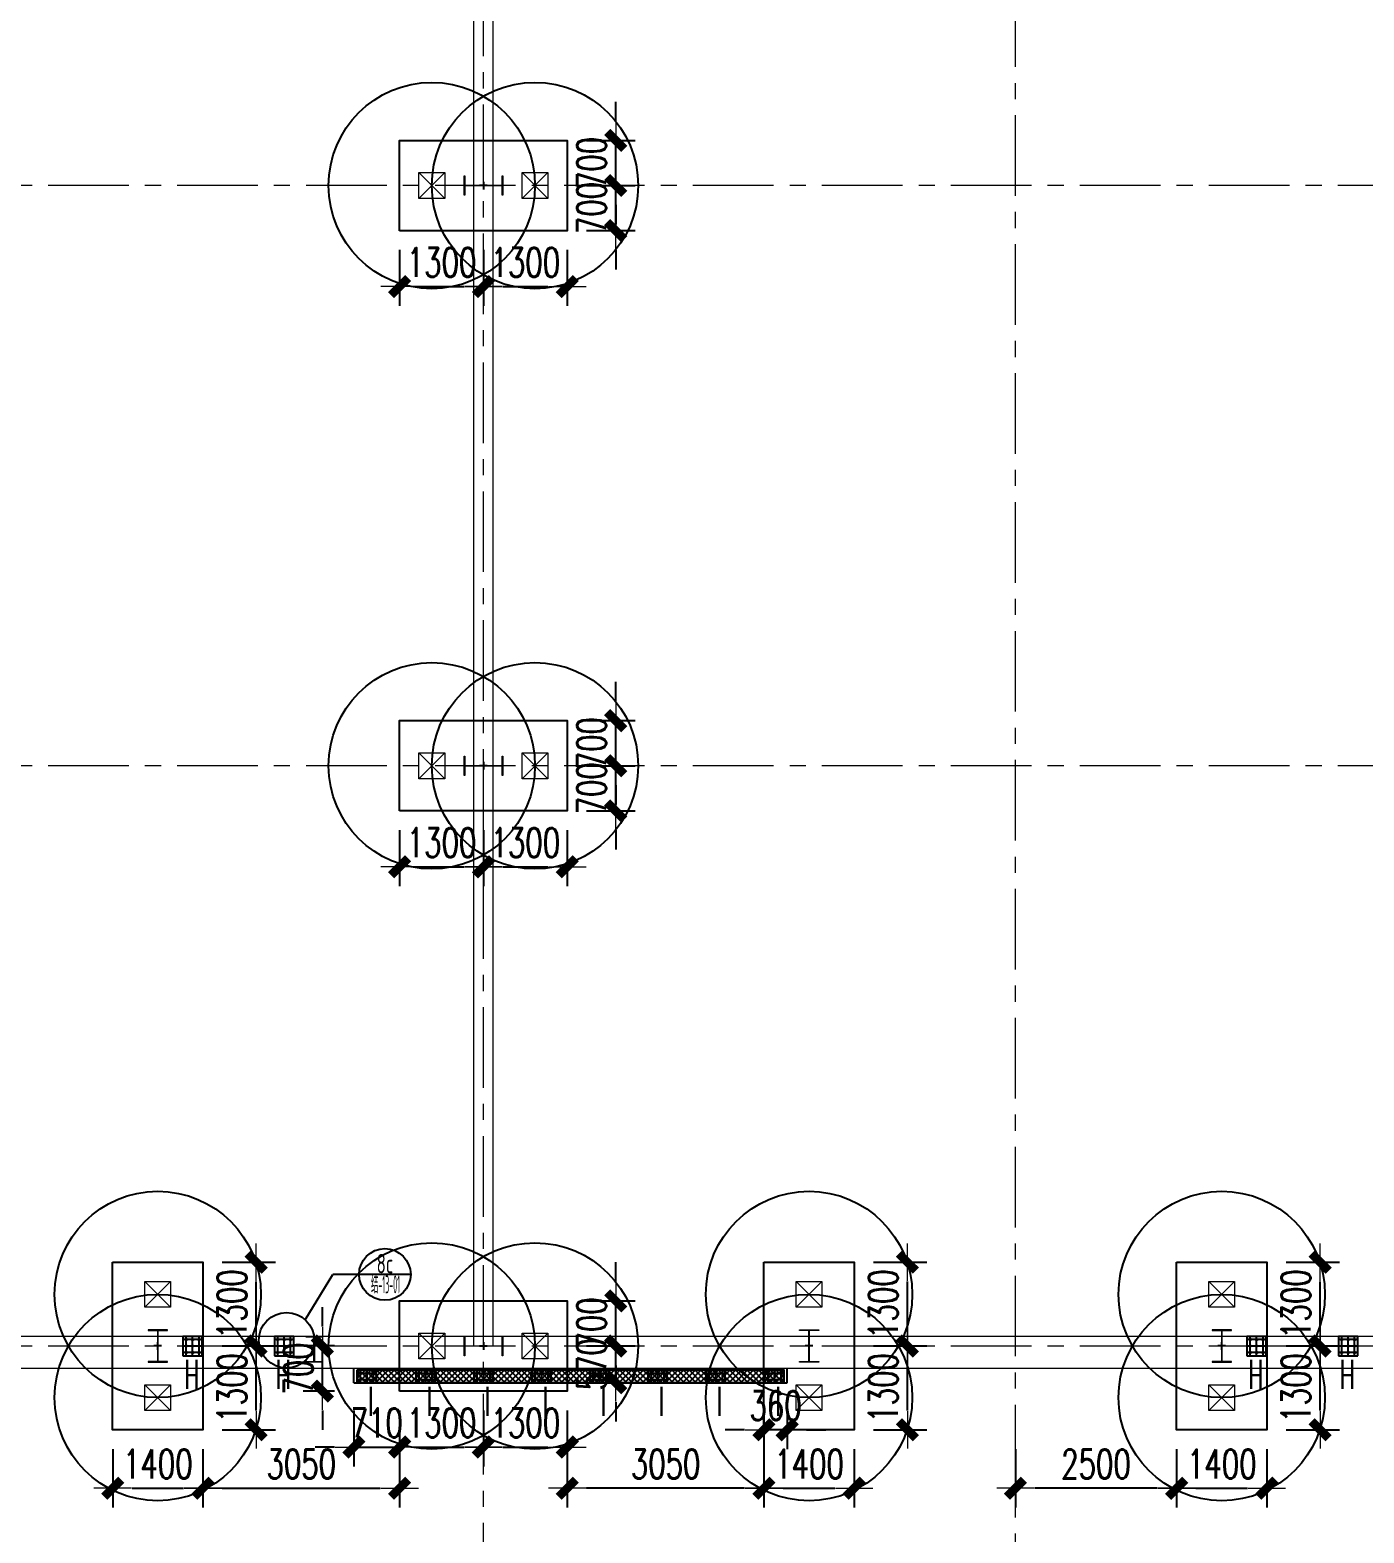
# Model space of a CAD drawing. Extents: x -1201378 to 2367219, y -619313 to 244905.
# Drawn here: x -122889 to -102203, y 134752 to 158063 of the extents above; entities that cross this region are included whole.
import ezdxf
from ezdxf.enums import TextEntityAlignment as Align

# ---------------------------------------------------------------- set-up
doc = ezdxf.new("R2010")
doc.units = 0
doc.header["$LTSCALE"] = 1000
doc.linetypes.add('CENTER', pattern=[2, 1.25, -0.25, 0.25, -0.25])
doc.layers.get('0').update_dxf_attribs({"linetype": 'CONTINUOUS'})
doc.layers.get('Defpoints').update_dxf_attribs({"linetype": 'CONTINUOUS'})
for name, color, linetype in [('2钢材断面', 2, 'CONTINUOUS'), ('30预埋件', 30, 'CONTINUOUS'), ('40钢材投影', 40, 'CONTINUOUS'), ('ALT_CEN-0-30', 1, 'CENTER'), ('S-DOTE1', 140, 'CENTER'), ('S-HATCH1-W', 252, 'CONTINUOUS'), ('S-SS', 111, 'CONTINUOUS'), ('S-XXX', 241, 'CONTINUOUS'), ('结构轮廓线', 1, 'CONTINUOUS')]:
    doc.layers.add(name, color=color, linetype=linetype)
for name, color, linetype, lineweight in [('S-axis', 111, 'CONTINUOUS', 0), ('S-bkl', 4, 'CONTINUOUS', 0), ('S-col', 2, 'CONTINUOUS', 0), ('S-dim', 81, 'CONTINUOUS', 0), ('S-dote', 5, 'CENTER', 0), ('S-zhuang', 1, 'CONTINUOUS', 0)]:
    doc.layers.add(name, color=color, linetype=linetype, lineweight=lineweight)
doc.styles.add('DHTEXT-1', font='romans.shx', dxfattribs={"width": 0.7, "bigfont": 'chinese.shx'})
doc.styles.add('HZS', font='hzs.shx', dxfattribs={"width": 0.7, "bigfont": 'hztxt.shx'})
doc.styles.add('SS1', font='tj-romans1.shx', dxfattribs={"width": 0.7, "bigfont": 'tj-hztxt1.shx'})
doc.dimstyles.new('S-150-ARCHI', dxfattribs={"dimscale": 150, "dimtxt": 3, "dimasz": 2, "dimexe": 2, "dimexo": 2, "dimgap": 1, "dimtad": 1, "dimdec": 0, "dimzin": 0, "dimdsep": 46, "dimtxsty": 'SS1', "dimblk1": 'TT', "dimblk2": 'TT', "dimsah": 1, "dimcen": 1, "dimclrd": 256, "dimclre": 256, "dimclrt": 256, "dimadec": 0, "dimazin": 0, "dimtfac": 1, "dimtdec": 0, "dimtix": 1, "dimtmove": 2, "dimatfit": 0, "dimldrblk": 'TT', "dimfxl": 2, "dimtolj": 1, "dimtzin": 0, "dimarcsym": 0})

# ---------------------------------------------------------------- blocks, each defined once
blk = doc.blocks.new('_FZH')
at = {"layer": 'S-col'}
blk.add_lwpolyline([(-0.375, -0.188), (-0.375, 0.187), (-0.36, 0.187), (-0.36, 0.005), (0.36, 0.005), (0.36, 0.187), (0.375, 0.187), (0.375, -0.188), (0.36, -0.188), (0.36, -0.005), (-0.36, -0.005), (-0.36, -0.188)], close=True, dxfattribs=at)
blk = doc.blocks.new('w4234324')
at = {"layer": 'S-col', "xscale": 800.0000000000005, "yscale": 800.0000000000005, "zscale": 800.0000000000005}
for p in [(-160954, 759820), (-160954, 750820), (-160954, 741820)]:
    blk.add_blockref('_FZH', p, dxfattribs=at)
blk = doc.blocks.new('S-ZHUANG-400')
at = {"layer": 'S-zhuang'}
for p, q in [((200, -200), (-200, 200)), ((-200, -200), (200, 200))]:
    blk.add_line(p, q, dxfattribs=at)
blk.add_lwpolyline([(-200, 200), (200, 200), (200, -200), (-200, -200)], close=True, dxfattribs=at)
blk = doc.blocks.new('CT2')
at = {"layer": 'Defpoints'}
for centre in [(-193625, -186366), (-193625, -187966)]:
    blk.add_circle(centre, 1600, dxfattribs=at)
at = {"layer": 'S-DOTE1', "ltscale": 0.25}
for p, q in [((-193565, -187166), (-193685, -187166)), ((-193625, -187226), (-193625, -187106))]:
    blk.add_line(p, q, dxfattribs=at)
at = {"layer": 'S-HATCH1-W'}
blk.add_lwpolyline([(-194325, -185866), (-192925, -185866), (-192925, -188466), (-194325, -188466)], close=True, dxfattribs=at)
at = {"layer": 'S-zhuang'}
for p in [(-193625, -186366), (-193625, -187966)]:
    blk.add_blockref('S-ZHUANG-400', p, dxfattribs=at)
blk = doc.blocks.new('1#轴网')
at = {"layer": 'S-dote'}
for p, q in [((-115858.5, 19033.1), (-115858.5, 124689.3)), ((-107608.5, 18867), (-107608.5, 124689.3)), ((-99358.5, 43027), (-216950.7, 43027)), ((-99358.5, 34027), (-216950.7, 34027)), ((-99358.5, 25027), (-216950.7, 25027))]:
    blk.add_line(p, q, dxfattribs=at)
blk = doc.blocks.new('TT')
blk.add_line((-0.969, 0), (0.969, 0))
at = {"const_width": 0.45}
blk.add_lwpolyline([(-0.442, -0.442), (0.442, 0.442)], dxfattribs=at)
blk = doc.blocks.new('*D2558')
at = {"layer": 'Defpoints', "color": 0, "transparency": 16777216}
for p in [(-117158, 136952), (-115858, 136952), (-115858, 136085)]:
    blk.add_point(p, dxfattribs=at)
at = {"layer": 'S-dim', "lineweight": -2, "transparency": 16777216}
for p, q in [((-117158, 136652), (-117158, 135785)), ((-115858, 136652), (-115858, 135785)), ((-116858, 136085), (-116158, 136085))]:
    blk.add_line(p, q, dxfattribs=at)
at = {"layer": 'S-dim', "lineweight": -2, "transparency": 16777216, "xscale": 300, "yscale": 300, "zscale": 300, "rotation": 180}
blk.add_blockref('TT', (-117158, 136085), dxfattribs=at)
at = {"layer": 'S-dim', "lineweight": -2, "transparency": 16777216, "xscale": 300, "yscale": 300, "zscale": 300}
blk.add_blockref('TT', (-115858, 136085), dxfattribs=at)
at = {"layer": 'S-dim', "transparency": 16777216, "insert": (-116508, 136460), "char_height": 450, "attachment_point": 5, "style": 'SS1'}
blk.add_mtext('\\A1;1300', dxfattribs=at)
blk = doc.blocks.new('*D2559')
at = {"layer": 'Defpoints', "color": 0, "transparency": 16777216}
for p in [(-115858, 136952), (-114558, 136952), (-114558, 136085)]:
    blk.add_point(p, dxfattribs=at)
at = {"layer": 'S-dim', "lineweight": -2, "transparency": 16777216}
for p, q in [((-115858, 136652), (-115858, 135785)), ((-114558, 136652), (-114558, 135785)), ((-115558, 136085), (-114858, 136085))]:
    blk.add_line(p, q, dxfattribs=at)
at = {"layer": 'S-dim', "lineweight": -2, "transparency": 16777216, "xscale": 300, "yscale": 300, "zscale": 300, "rotation": 180}
blk.add_blockref('TT', (-115858, 136085), dxfattribs=at)
at = {"layer": 'S-dim', "lineweight": -2, "transparency": 16777216, "xscale": 300, "yscale": 300, "zscale": 300}
blk.add_blockref('TT', (-114558, 136085), dxfattribs=at)
at = {"layer": 'S-dim', "transparency": 16777216, "insert": (-115208, 136460), "char_height": 450, "attachment_point": 5, "style": 'SS1'}
blk.add_mtext('\\A1;1300', dxfattribs=at)
blk = doc.blocks.new('*D2560')
at = {"layer": 'Defpoints', "color": 0, "transparency": 16777216}
for p in [(-114558, 137652), (-113807, 137652), (-114558, 137082)]:
    blk.add_point(p, dxfattribs=at)
at = {"layer": 'S-dim', "lineweight": -2, "transparency": 16777216}
for p, q in [((-113807, 137952), (-113807, 138252)), ((-114258, 137652), (-113507, 137652)), ((-113807, 137082), (-113807, 137652)), ((-114258, 137082), (-113507, 137082)), ((-113807, 136782), (-113807, 136482))]:
    blk.add_line(p, q, dxfattribs=at)
at = {"layer": 'S-dim', "lineweight": -2, "transparency": 16777216, "xscale": 300, "yscale": 300, "zscale": 300}
for p, rotation in [((-113807, 137652), 270), ((-113807, 137082), 90)]:
    blk.add_blockref('TT', p, dxfattribs=dict(at, rotation=rotation))
at = {"layer": 'S-dim', "transparency": 16777216, "insert": (-114182, 137367), "char_height": 450, "attachment_point": 5, "rotation": 90, "style": 'SS1'}
blk.add_mtext('\\A1;570', dxfattribs=at)
blk = doc.blocks.new('*D2561')
at = {"layer": 'Defpoints', "color": 0, "transparency": 16777216}
for p in [(-114558, 138352), (-113807, 138352), (-114558, 137652)]:
    blk.add_point(p, dxfattribs=at)
at = {"layer": 'S-dim', "lineweight": -2, "transparency": 16777216}
for p, q in [((-113807, 138652), (-113807, 138952)), ((-114258, 138352), (-113507, 138352)), ((-113807, 137652), (-113807, 138352)), ((-114258, 137652), (-113507, 137652)), ((-113807, 137352), (-113807, 137052))]:
    blk.add_line(p, q, dxfattribs=at)
at = {"layer": 'S-dim', "lineweight": -2, "transparency": 16777216, "xscale": 300, "yscale": 300, "zscale": 300}
for p, rotation in [((-113807, 138352), 270), ((-113807, 137652), 90)]:
    blk.add_blockref('TT', p, dxfattribs=dict(at, rotation=rotation))
at = {"layer": 'S-dim', "transparency": 16777216, "insert": (-114182, 138002), "char_height": 450, "attachment_point": 5, "rotation": 90, "style": 'SS1'}
blk.add_mtext('\\A1;700', dxfattribs=at)
blk = doc.blocks.new('*D2586')
at = {"layer": 'Defpoints', "color": 0, "transparency": 16777216}
for p in [(-117158, 145952), (-115858, 145952), (-115858, 145085)]:
    blk.add_point(p, dxfattribs=at)
at = {"layer": 'S-dim', "lineweight": -2, "transparency": 16777216}
for p, q in [((-117158, 145652), (-117158, 144785)), ((-115858, 145652), (-115858, 144785)), ((-116858, 145085), (-116158, 145085))]:
    blk.add_line(p, q, dxfattribs=at)
at = {"layer": 'S-dim', "lineweight": -2, "transparency": 16777216, "xscale": 300, "yscale": 300, "zscale": 300, "rotation": 180}
blk.add_blockref('TT', (-117158, 145085), dxfattribs=at)
at = {"layer": 'S-dim', "lineweight": -2, "transparency": 16777216, "xscale": 300, "yscale": 300, "zscale": 300}
blk.add_blockref('TT', (-115858, 145085), dxfattribs=at)
at = {"layer": 'S-dim', "transparency": 16777216, "insert": (-116508, 145460), "char_height": 450, "attachment_point": 5, "style": 'SS1'}
blk.add_mtext('\\A1;1300', dxfattribs=at)
blk = doc.blocks.new('*D2587')
at = {"layer": 'Defpoints', "color": 0, "transparency": 16777216}
for p in [(-115858, 145952), (-114558, 145952), (-114558, 145085)]:
    blk.add_point(p, dxfattribs=at)
at = {"layer": 'S-dim', "lineweight": -2, "transparency": 16777216}
for p, q in [((-115858, 145652), (-115858, 144785)), ((-114558, 145652), (-114558, 144785)), ((-115558, 145085), (-114858, 145085))]:
    blk.add_line(p, q, dxfattribs=at)
at = {"layer": 'S-dim', "lineweight": -2, "transparency": 16777216, "xscale": 300, "yscale": 300, "zscale": 300, "rotation": 180}
blk.add_blockref('TT', (-115858, 145085), dxfattribs=at)
at = {"layer": 'S-dim', "lineweight": -2, "transparency": 16777216, "xscale": 300, "yscale": 300, "zscale": 300}
blk.add_blockref('TT', (-114558, 145085), dxfattribs=at)
at = {"layer": 'S-dim', "transparency": 16777216, "insert": (-115208, 145460), "char_height": 450, "attachment_point": 5, "style": 'SS1'}
blk.add_mtext('\\A1;1300', dxfattribs=at)
blk = doc.blocks.new('*D2588')
at = {"layer": 'Defpoints', "color": 0, "transparency": 16777216}
for p in [(-114558, 146652), (-113807, 146652), (-114558, 145952)]:
    blk.add_point(p, dxfattribs=at)
at = {"layer": 'S-dim', "lineweight": -2, "transparency": 16777216}
for p, q in [((-113807, 146952), (-113807, 147252)), ((-114258, 146652), (-113507, 146652)), ((-113807, 145952), (-113807, 146652)), ((-114258, 145952), (-113507, 145952)), ((-113807, 145652), (-113807, 145352))]:
    blk.add_line(p, q, dxfattribs=at)
at = {"layer": 'S-dim', "lineweight": -2, "transparency": 16777216, "xscale": 300, "yscale": 300, "zscale": 300}
for p, rotation in [((-113807, 146652), 270), ((-113807, 145952), 90)]:
    blk.add_blockref('TT', p, dxfattribs=dict(at, rotation=rotation))
at = {"layer": 'S-dim', "transparency": 16777216, "insert": (-114182, 146302), "char_height": 450, "attachment_point": 5, "rotation": 90, "style": 'SS1'}
blk.add_mtext('\\A1;700', dxfattribs=at)
blk = doc.blocks.new('*D2589')
at = {"layer": 'Defpoints', "color": 0, "transparency": 16777216}
for p in [(-114558, 147352), (-113807, 147352), (-114558, 146652)]:
    blk.add_point(p, dxfattribs=at)
at = {"layer": 'S-dim', "lineweight": -2, "transparency": 16777216}
for p, q in [((-113807, 147652), (-113807, 147952)), ((-114258, 147352), (-113507, 147352)), ((-113807, 146652), (-113807, 147352)), ((-114258, 146652), (-113507, 146652)), ((-113807, 146352), (-113807, 146052))]:
    blk.add_line(p, q, dxfattribs=at)
at = {"layer": 'S-dim', "lineweight": -2, "transparency": 16777216, "xscale": 300, "yscale": 300, "zscale": 300}
for p, rotation in [((-113807, 147352), 270), ((-113807, 146652), 90)]:
    blk.add_blockref('TT', p, dxfattribs=dict(at, rotation=rotation))
at = {"layer": 'S-dim', "transparency": 16777216, "insert": (-114182, 147002), "char_height": 450, "attachment_point": 5, "rotation": 90, "style": 'SS1'}
blk.add_mtext('\\A1;700', dxfattribs=at)
blk = doc.blocks.new('*D2590')
at = {"layer": 'Defpoints', "color": 0, "transparency": 16777216}
for p in [(-117158, 154952), (-115858, 154952), (-115858, 154085)]:
    blk.add_point(p, dxfattribs=at)
at = {"layer": 'S-dim', "lineweight": -2, "transparency": 16777216}
for p, q in [((-117158, 154652), (-117158, 153785)), ((-115858, 154652), (-115858, 153785)), ((-116858, 154085), (-116158, 154085))]:
    blk.add_line(p, q, dxfattribs=at)
at = {"layer": 'S-dim', "lineweight": -2, "transparency": 16777216, "xscale": 300, "yscale": 300, "zscale": 300, "rotation": 180}
blk.add_blockref('TT', (-117158, 154085), dxfattribs=at)
at = {"layer": 'S-dim', "lineweight": -2, "transparency": 16777216, "xscale": 300, "yscale": 300, "zscale": 300}
blk.add_blockref('TT', (-115858, 154085), dxfattribs=at)
at = {"layer": 'S-dim', "transparency": 16777216, "insert": (-116508, 154460), "char_height": 450, "attachment_point": 5, "style": 'SS1'}
blk.add_mtext('\\A1;1300', dxfattribs=at)
blk = doc.blocks.new('*D2591')
at = {"layer": 'Defpoints', "color": 0, "transparency": 16777216}
for p in [(-115858, 154952), (-114558, 154952), (-114558, 154085)]:
    blk.add_point(p, dxfattribs=at)
at = {"layer": 'S-dim', "lineweight": -2, "transparency": 16777216}
for p, q in [((-115858, 154652), (-115858, 153785)), ((-114558, 154652), (-114558, 153785)), ((-115558, 154085), (-114858, 154085))]:
    blk.add_line(p, q, dxfattribs=at)
at = {"layer": 'S-dim', "lineweight": -2, "transparency": 16777216, "xscale": 300, "yscale": 300, "zscale": 300, "rotation": 180}
blk.add_blockref('TT', (-115858, 154085), dxfattribs=at)
at = {"layer": 'S-dim', "lineweight": -2, "transparency": 16777216, "xscale": 300, "yscale": 300, "zscale": 300}
blk.add_blockref('TT', (-114558, 154085), dxfattribs=at)
at = {"layer": 'S-dim', "transparency": 16777216, "insert": (-115208, 154460), "char_height": 450, "attachment_point": 5, "style": 'SS1'}
blk.add_mtext('\\A1;1300', dxfattribs=at)
blk = doc.blocks.new('*D2592')
at = {"layer": 'Defpoints', "color": 0, "transparency": 16777216}
for p in [(-114558, 155652), (-113807, 155652), (-114558, 154952)]:
    blk.add_point(p, dxfattribs=at)
at = {"layer": 'S-dim', "lineweight": -2, "transparency": 16777216}
for p, q in [((-113807, 155952), (-113807, 156252)), ((-114258, 155652), (-113507, 155652)), ((-113807, 154952), (-113807, 155652)), ((-114258, 154952), (-113507, 154952)), ((-113807, 154652), (-113807, 154352))]:
    blk.add_line(p, q, dxfattribs=at)
at = {"layer": 'S-dim', "lineweight": -2, "transparency": 16777216, "xscale": 300, "yscale": 300, "zscale": 300}
for p, rotation in [((-113807, 155652), 270), ((-113807, 154952), 90)]:
    blk.add_blockref('TT', p, dxfattribs=dict(at, rotation=rotation))
at = {"layer": 'S-dim', "transparency": 16777216, "insert": (-114182, 155302), "char_height": 450, "attachment_point": 5, "rotation": 90, "style": 'SS1'}
blk.add_mtext('\\A1;700', dxfattribs=at)
blk = doc.blocks.new('*D2593')
at = {"layer": 'Defpoints', "color": 0, "transparency": 16777216}
for p in [(-114558, 156352), (-113807, 156352), (-114558, 155652)]:
    blk.add_point(p, dxfattribs=at)
at = {"layer": 'S-dim', "lineweight": -2, "transparency": 16777216}
for p, q in [((-113807, 156652), (-113807, 156952)), ((-114258, 156352), (-113507, 156352)), ((-113807, 155652), (-113807, 156352)), ((-114258, 155652), (-113507, 155652)), ((-113807, 155352), (-113807, 155052))]:
    blk.add_line(p, q, dxfattribs=at)
at = {"layer": 'S-dim', "lineweight": -2, "transparency": 16777216, "xscale": 300, "yscale": 300, "zscale": 300}
for p, rotation in [((-113807, 156352), 270), ((-113807, 155652), 90)]:
    blk.add_blockref('TT', p, dxfattribs=dict(at, rotation=rotation))
at = {"layer": 'S-dim', "transparency": 16777216, "insert": (-114182, 156002), "char_height": 450, "attachment_point": 5, "rotation": 90, "style": 'SS1'}
blk.add_mtext('\\A1;700', dxfattribs=at)
blk = doc.blocks.new('*D2854')
at = {"layer": 'Defpoints', "color": 0, "transparency": 16777216}
for p in [(-121608, 136352), (-120208, 136352), (-120208, 135446)]:
    blk.add_point(p, dxfattribs=at)
at = {"layer": 'S-dim', "lineweight": -2, "transparency": 16777216}
for p, q in [((-121608, 136052), (-121608, 135146)), ((-120208, 136052), (-120208, 135146)), ((-121308, 135446), (-120508, 135446))]:
    blk.add_line(p, q, dxfattribs=at)
at = {"layer": 'S-dim', "lineweight": -2, "transparency": 16777216, "xscale": 300, "yscale": 300, "zscale": 300, "rotation": 180}
blk.add_blockref('TT', (-121608, 135446), dxfattribs=at)
at = {"layer": 'S-dim', "lineweight": -2, "transparency": 16777216, "xscale": 300, "yscale": 300, "zscale": 300}
blk.add_blockref('TT', (-120208, 135446), dxfattribs=at)
at = {"layer": 'S-dim', "transparency": 16777216, "insert": (-120908, 135821), "char_height": 450, "attachment_point": 5, "style": 'SS1'}
blk.add_mtext('\\A1;1400', dxfattribs=at)
blk = doc.blocks.new('*D2855')
at = {"layer": 'Defpoints', "color": 0, "transparency": 16777216}
for p in [(-117158, 136371), (-120208, 136352), (-117158, 135446)]:
    blk.add_point(p, dxfattribs=at)
at = {"layer": 'S-dim', "lineweight": -2, "transparency": 16777216}
for p, q in [((-120208, 136052), (-120208, 135146)), ((-117158, 136071), (-117158, 135146)), ((-119908, 135446), (-117458, 135446))]:
    blk.add_line(p, q, dxfattribs=at)
at = {"layer": 'S-dim', "lineweight": -2, "transparency": 16777216, "xscale": 300, "yscale": 300, "zscale": 300, "rotation": 180}
blk.add_blockref('TT', (-120208, 135446), dxfattribs=at)
at = {"layer": 'S-dim', "lineweight": -2, "transparency": 16777216, "xscale": 300, "yscale": 300, "zscale": 300}
blk.add_blockref('TT', (-117158, 135446), dxfattribs=at)
at = {"layer": 'S-dim', "transparency": 16777216, "insert": (-118683, 135821), "char_height": 450, "attachment_point": 5, "style": 'SS1'}
blk.add_mtext('\\A1;3050', dxfattribs=at)
blk = doc.blocks.new('*D2856')
at = {"layer": 'Defpoints', "color": 0, "transparency": 16777216}
for p in [(-120208, 137652), (-119384, 137652), (-120208, 136352)]:
    blk.add_point(p, dxfattribs=at)
at = {"layer": 'S-dim', "lineweight": -2, "transparency": 16777216}
for p, q in [((-119908, 137652), (-119084, 137652)), ((-119384, 136652), (-119384, 137352)), ((-119908, 136352), (-119084, 136352))]:
    blk.add_line(p, q, dxfattribs=at)
at = {"layer": 'S-dim', "lineweight": -2, "transparency": 16777216, "xscale": 300, "yscale": 300, "zscale": 300}
for p, rotation in [((-119384, 137652), 90), ((-119384, 136352), 270)]:
    blk.add_blockref('TT', p, dxfattribs=dict(at, rotation=rotation))
at = {"layer": 'S-dim', "transparency": 16777216, "insert": (-119759, 137002), "char_height": 450, "attachment_point": 5, "rotation": 90, "style": 'SS1'}
blk.add_mtext('\\A1;1300', dxfattribs=at)
blk = doc.blocks.new('*D2857')
at = {"layer": 'Defpoints', "color": 0, "transparency": 16777216}
for p in [(-120208, 138952), (-119384, 138952), (-120208, 137652)]:
    blk.add_point(p, dxfattribs=at)
at = {"layer": 'S-dim', "lineweight": -2, "transparency": 16777216}
for p, q in [((-119908, 138952), (-119084, 138952)), ((-119384, 137952), (-119384, 138652)), ((-119908, 137652), (-119084, 137652))]:
    blk.add_line(p, q, dxfattribs=at)
at = {"layer": 'S-dim', "lineweight": -2, "transparency": 16777216, "xscale": 300, "yscale": 300, "zscale": 300}
for p, rotation in [((-119384, 138952), 90), ((-119384, 137652), 270)]:
    blk.add_blockref('TT', p, dxfattribs=dict(at, rotation=rotation))
at = {"layer": 'S-dim', "transparency": 16777216, "insert": (-119759, 138302), "char_height": 450, "attachment_point": 5, "rotation": 90, "style": 'SS1'}
blk.add_mtext('\\A1;1300', dxfattribs=at)
blk = doc.blocks.new('*D2862')
at = {"layer": 'Defpoints', "color": 0, "transparency": 16777216}
for p in [(-105108, 136352), (-103708, 136352), (-103708, 135446)]:
    blk.add_point(p, dxfattribs=at)
at = {"layer": 'S-dim', "lineweight": -2, "transparency": 16777216}
for p, q in [((-105108, 136052), (-105108, 135146)), ((-103708, 136052), (-103708, 135146)), ((-104808, 135446), (-104008, 135446))]:
    blk.add_line(p, q, dxfattribs=at)
at = {"layer": 'S-dim', "lineweight": -2, "transparency": 16777216, "xscale": 300, "yscale": 300, "zscale": 300, "rotation": 180}
blk.add_blockref('TT', (-105108, 135446), dxfattribs=at)
at = {"layer": 'S-dim', "lineweight": -2, "transparency": 16777216, "xscale": 300, "yscale": 300, "zscale": 300}
blk.add_blockref('TT', (-103708, 135446), dxfattribs=at)
at = {"layer": 'S-dim', "transparency": 16777216, "insert": (-104408, 135821), "char_height": 450, "attachment_point": 5, "style": 'SS1'}
blk.add_mtext('\\A1;1400', dxfattribs=at)
blk = doc.blocks.new('*D2863')
at = {"layer": 'Defpoints', "color": 0, "transparency": 16777216}
for p in [(-103708, 137652), (-102884, 137652), (-103708, 136352)]:
    blk.add_point(p, dxfattribs=at)
at = {"layer": 'S-dim', "lineweight": -2, "transparency": 16777216}
for p, q in [((-103408, 137652), (-102584, 137652)), ((-102884, 136652), (-102884, 137352)), ((-103408, 136352), (-102584, 136352))]:
    blk.add_line(p, q, dxfattribs=at)
at = {"layer": 'S-dim', "lineweight": -2, "transparency": 16777216, "xscale": 300, "yscale": 300, "zscale": 300}
for p, rotation in [((-102884, 137652), 90), ((-102884, 136352), 270)]:
    blk.add_blockref('TT', p, dxfattribs=dict(at, rotation=rotation))
at = {"layer": 'S-dim', "transparency": 16777216, "insert": (-103259, 137002), "char_height": 450, "attachment_point": 5, "rotation": 90, "style": 'SS1'}
blk.add_mtext('\\A1;1300', dxfattribs=at)
blk = doc.blocks.new('*D2864')
at = {"layer": 'Defpoints', "color": 0, "transparency": 16777216}
for p in [(-103708, 138952), (-102884, 138952), (-103708, 137652)]:
    blk.add_point(p, dxfattribs=at)
at = {"layer": 'S-dim', "lineweight": -2, "transparency": 16777216}
for p, q in [((-103408, 138952), (-102584, 138952)), ((-102884, 137952), (-102884, 138652)), ((-103408, 137652), (-102584, 137652))]:
    blk.add_line(p, q, dxfattribs=at)
at = {"layer": 'S-dim', "lineweight": -2, "transparency": 16777216, "xscale": 300, "yscale": 300, "zscale": 300}
for p, rotation in [((-102884, 138952), 90), ((-102884, 137652), 270)]:
    blk.add_blockref('TT', p, dxfattribs=dict(at, rotation=rotation))
at = {"layer": 'S-dim', "transparency": 16777216, "insert": (-103259, 138302), "char_height": 450, "attachment_point": 5, "rotation": 90, "style": 'SS1'}
blk.add_mtext('\\A1;1300', dxfattribs=at)
blk = doc.blocks.new('*D2865')
at = {"layer": 'Defpoints', "color": 0, "transparency": 16777216}
for p in [(-111508, 136352), (-110108, 136352), (-110108, 135446)]:
    blk.add_point(p, dxfattribs=at)
at = {"layer": 'S-dim', "lineweight": -2, "transparency": 16777216}
for p, q in [((-111508, 136052), (-111508, 135146)), ((-110108, 136052), (-110108, 135146)), ((-111208, 135446), (-110408, 135446))]:
    blk.add_line(p, q, dxfattribs=at)
at = {"layer": 'S-dim', "lineweight": -2, "transparency": 16777216, "xscale": 300, "yscale": 300, "zscale": 300, "rotation": 180}
blk.add_blockref('TT', (-111508, 135446), dxfattribs=at)
at = {"layer": 'S-dim', "lineweight": -2, "transparency": 16777216, "xscale": 300, "yscale": 300, "zscale": 300}
blk.add_blockref('TT', (-110108, 135446), dxfattribs=at)
at = {"layer": 'S-dim', "transparency": 16777216, "insert": (-110808, 135821), "char_height": 450, "attachment_point": 5, "style": 'SS1'}
blk.add_mtext('\\A1;1400', dxfattribs=at)
blk = doc.blocks.new('*D2866')
at = {"layer": 'Defpoints', "color": 0, "transparency": 16777216}
for p in [(-110108, 137652), (-109284, 137652), (-110108, 136352)]:
    blk.add_point(p, dxfattribs=at)
at = {"layer": 'S-dim', "lineweight": -2, "transparency": 16777216}
for p, q in [((-109808, 137652), (-108984, 137652)), ((-109284, 136652), (-109284, 137352)), ((-109808, 136352), (-108984, 136352))]:
    blk.add_line(p, q, dxfattribs=at)
at = {"layer": 'S-dim', "lineweight": -2, "transparency": 16777216, "xscale": 300, "yscale": 300, "zscale": 300}
for p, rotation in [((-109284, 137652), 90), ((-109284, 136352), 270)]:
    blk.add_blockref('TT', p, dxfattribs=dict(at, rotation=rotation))
at = {"layer": 'S-dim', "transparency": 16777216, "insert": (-109659, 137002), "char_height": 450, "attachment_point": 5, "rotation": 90, "style": 'SS1'}
blk.add_mtext('\\A1;1300', dxfattribs=at)
blk = doc.blocks.new('*D2867')
at = {"layer": 'Defpoints', "color": 0, "transparency": 16777216}
for p in [(-110108, 138952), (-109284, 138952), (-110108, 137652)]:
    blk.add_point(p, dxfattribs=at)
at = {"layer": 'S-dim', "lineweight": -2, "transparency": 16777216}
for p, q in [((-109808, 138952), (-108984, 138952)), ((-109284, 137952), (-109284, 138652)), ((-109808, 137652), (-108984, 137652))]:
    blk.add_line(p, q, dxfattribs=at)
at = {"layer": 'S-dim', "lineweight": -2, "transparency": 16777216, "xscale": 300, "yscale": 300, "zscale": 300}
for p, rotation in [((-109284, 138952), 90), ((-109284, 137652), 270)]:
    blk.add_blockref('TT', p, dxfattribs=dict(at, rotation=rotation))
at = {"layer": 'S-dim', "transparency": 16777216, "insert": (-109659, 138302), "char_height": 450, "attachment_point": 5, "rotation": 90, "style": 'SS1'}
blk.add_mtext('\\A1;1300', dxfattribs=at)
blk = doc.blocks.new('*D2868')
at = {"layer": 'Defpoints', "color": 0, "transparency": 16777216}
for p in [(-114558, 136352), (-111508, 136352), (-114558, 135446)]:
    blk.add_point(p, dxfattribs=at)
at = {"layer": 'S-dim', "lineweight": -2, "transparency": 16777216}
for p, q in [((-114558, 136052), (-114558, 135146)), ((-111508, 136052), (-111508, 135146)), ((-111808, 135446), (-114258, 135446))]:
    blk.add_line(p, q, dxfattribs=at)
at = {"layer": 'S-dim', "lineweight": -2, "transparency": 16777216, "xscale": 300, "yscale": 300, "zscale": 300, "rotation": 180}
blk.add_blockref('TT', (-114558, 135446), dxfattribs=at)
at = {"layer": 'S-dim', "lineweight": -2, "transparency": 16777216, "xscale": 300, "yscale": 300, "zscale": 300}
blk.add_blockref('TT', (-111508, 135446), dxfattribs=at)
at = {"layer": 'S-dim', "transparency": 16777216, "insert": (-113033, 135821), "char_height": 450, "attachment_point": 5, "style": 'SS1'}
blk.add_mtext('\\A1;3050', dxfattribs=at)
blk = doc.blocks.new('*D2869')
at = {"layer": 'Defpoints', "color": 0, "transparency": 16777216}
for p in [(-107608, 136352), (-105108, 136352), (-107608, 135446)]:
    blk.add_point(p, dxfattribs=at)
at = {"layer": 'S-dim', "lineweight": -2, "transparency": 16777216}
for p, q in [((-107608, 136052), (-107608, 135146)), ((-105108, 136052), (-105108, 135146)), ((-105408, 135446), (-107308, 135446))]:
    blk.add_line(p, q, dxfattribs=at)
at = {"layer": 'S-dim', "lineweight": -2, "transparency": 16777216, "xscale": 300, "yscale": 300, "zscale": 300, "rotation": 180}
blk.add_blockref('TT', (-107608, 135446), dxfattribs=at)
at = {"layer": 'S-dim', "lineweight": -2, "transparency": 16777216, "xscale": 300, "yscale": 300, "zscale": 300}
blk.add_blockref('TT', (-105108, 135446), dxfattribs=at)
at = {"layer": 'S-dim', "transparency": 16777216, "insert": (-106358, 135821), "char_height": 450, "attachment_point": 5, "style": 'SS1'}
blk.add_mtext('\\A1;2500', dxfattribs=at)
blk = doc.blocks.new('*D6509')
at = {"layer": 'Defpoints', "color": 0, "transparency": 16777216}
for p in [(-117868, 136952), (-117158, 136952), (-117158, 136085)]:
    blk.add_point(p, dxfattribs=at)
at = {"layer": 'S-dim', "lineweight": -2, "transparency": 16777216}
for p, q in [((-117868, 136652), (-117868, 135785)), ((-117158, 136652), (-117158, 135785)), ((-118168, 136085), (-118468, 136085)), ((-117868, 136085), (-117158, 136085)), ((-116858, 136085), (-116558, 136085))]:
    blk.add_line(p, q, dxfattribs=at)
at = {"layer": 'S-dim', "lineweight": -2, "transparency": 16777216, "xscale": 300, "yscale": 300, "zscale": 300}
blk.add_blockref('TT', (-117868, 136085), dxfattribs=at)
at = {"layer": 'S-dim', "lineweight": -2, "transparency": 16777216, "xscale": 300, "yscale": 300, "zscale": 300, "rotation": 180}
blk.add_blockref('TT', (-117158, 136085), dxfattribs=at)
at = {"layer": 'S-dim', "transparency": 16777216, "insert": (-117513, 136460), "char_height": 450, "attachment_point": 5, "style": 'SS1'}
blk.add_mtext('\\A1;710', dxfattribs=at)
blk = doc.blocks.new('*D6510')
at = {"layer": 'Defpoints', "color": 0, "transparency": 16777216}
for p in [(-118355, 137652), (-117868, 137652), (-117868, 136952)]:
    blk.add_point(p, dxfattribs=at)
at = {"layer": 'S-dim', "lineweight": -2, "transparency": 16777216}
for p, q in [((-118355, 137952), (-118355, 138252)), ((-118168, 137652), (-118655, 137652)), ((-118355, 136952), (-118355, 137652)), ((-118168, 136952), (-118655, 136952)), ((-118355, 136652), (-118355, 136352))]:
    blk.add_line(p, q, dxfattribs=at)
at = {"layer": 'S-dim', "lineweight": -2, "transparency": 16777216, "xscale": 300, "yscale": 300, "zscale": 300}
for p, rotation in [((-118355, 137652), 270), ((-118355, 136952), 90)]:
    blk.add_blockref('TT', p, dxfattribs=dict(at, rotation=rotation))
at = {"layer": 'S-dim', "transparency": 16777216, "insert": (-118730, 137302), "char_height": 450, "attachment_point": 5, "rotation": 90, "style": 'SS1'}
blk.add_mtext('\\A1;700', dxfattribs=at)
blk = doc.blocks.new('*D6511')
at = {"layer": 'Defpoints', "color": 0, "transparency": 16777216}
for p in [(-111508, 136952), (-111148, 136952), (-111508, 136352)]:
    blk.add_point(p, dxfattribs=at)
at = {"layer": 'S-dim', "lineweight": -2, "transparency": 16777216}
for p, q in [((-111508, 136652), (-111508, 136052)), ((-111148, 136652), (-111148, 136052)), ((-111808, 136352), (-112108, 136352)), ((-111148, 136352), (-111508, 136352)), ((-110848, 136352), (-110548, 136352))]:
    blk.add_line(p, q, dxfattribs=at)
at = {"layer": 'S-dim', "lineweight": -2, "transparency": 16777216, "xscale": 300, "yscale": 300, "zscale": 300}
blk.add_blockref('TT', (-111508, 136352), dxfattribs=at)
at = {"layer": 'S-dim', "lineweight": -2, "transparency": 16777216, "xscale": 300, "yscale": 300, "zscale": 300, "rotation": 180}
blk.add_blockref('TT', (-111148, 136352), dxfattribs=at)
at = {"layer": 'S-dim', "transparency": 16777216, "insert": (-111328, 136727), "char_height": 450, "attachment_point": 5, "style": 'SS1'}
blk.add_mtext('\\A1;360', dxfattribs=at)
blk = doc.blocks.new('1号厂房一层')
at = {"layer": '结构轮廓线', "color": 1, "ltscale": 500}
for p, q in [((-117868, 437082), (-117868, 437302)), ((-111148, 437082), (-111148, 437302)), ((-117868, 437082), (-111148, 437082)), ((-117663, 437082), (-111354, 437082))]:
    blk.add_line(p, q, dxfattribs=at)
blk = doc.blocks.new('20250903183753')
at = {"layer": '2钢材断面'}
for p, q in [((150, 0), (-150, 0)), ((-150, 0), (-150, -300)), ((150, -300), (150, 0)), ((-150, -300), (150, -300))]:
    blk.add_line(p, q, dxfattribs=at)
at = {"layer": '40钢材投影'}
for centre, radius in [((-100, -50), 12), ((-100, -150), 12), ((-100, -50), 6), ((-100, -150), 6), ((0, -50), 12), ((0, -150), 12), ((0, -50), 6), ((0, -150), 6), ((100, -50), 12), ((100, -150), 12), ((100, -50), 6), ((100, -150), 6), ((-100, -250), 12), ((-100, -250), 6), ((0, -250), 12), ((0, -250), 6), ((100, -251), 12), ((100, -251), 6)]:
    blk.add_circle(centre, radius, dxfattribs=at)
at = {"layer": 'ALT_CEN-0-30', "ltscale": 20}
for p, q in [((-100, 0), (-100, -300)), ((0, 0), (0, -300)), ((100, 0), (100, -300)), ((-150, -50), (150, -50)), ((-150, -150), (150, -150)), ((-150, -250), (150, -250))]:
    blk.add_line(p, q, dxfattribs=at)
blk = doc.blocks.new('20250903183821')
at = {"ltscale": 50}
blk.add_blockref('20250903183753', (0, 0), dxfattribs=at)
at = {"layer": '30预埋件', "style": 'DHTEXT-1', "text_generation_flag": 6, "width": 0.55}
blk.add_attdef('B', (-105, 65), '', height=450, rotation=180, dxfattribs=at)
blk = doc.blocks.new('20250902145151')
at = {"layer": '2钢材断面'}
for p, q in [((150, 100), (-150, 100)), ((-150, 100), (-150, -100)), ((150, -100), (150, 100)), ((-150, -100), (150, -100))]:
    blk.add_line(p, q, dxfattribs=at)
at = {"layer": '40钢材投影'}
for centre, radius in [((-100, 50), 10), ((-100, 50), 5), ((0, 50), 10), ((0, 50), 5), ((100, 50), 10), ((100, 50), 5), ((-100, -50), 10), ((-100, -50), 5), ((0, -50), 10), ((0, -50), 5), ((100, -50), 10), ((100, -50), 5)]:
    blk.add_circle(centre, radius, dxfattribs=at)
at = {"layer": 'ALT_CEN-0-30', "ltscale": 20}
for p, q in [((-150, 50), (150, 50)), ((-100, 100), (-100, -100)), ((0, 100), (0, -100)), ((100, 100), (100, -100)), ((-150, -50), (150, -50))]:
    blk.add_line(p, q, dxfattribs=at)
blk = doc.blocks.new('20250912153858')
at = {"ltscale": 50}
blk.add_blockref('20250902145151', (0, 100), dxfattribs=at)
at = {"layer": '30预埋件', "style": 'DHTEXT-1', "text_generation_flag": 6, "width": 0.55}
blk.add_attdef('B', (105, -65), '', height=450, dxfattribs=at)
blk = doc.blocks.new('A$Ce592290a')
at = {"layer": 'S-col', "color": 1}
blk.add_lwpolyline([(90500, -90238), (90500, -90250), (90250, -90250), (90250, -90238), (90371, -90238), (90371, -89862), (90250, -89862), (90250, -89850), (90500, -89850), (90500, -89862), (90379, -89862), (90379, -90238)], close=True, dxfattribs=at)

msp = doc.modelspace()

# ---------------------------------------------------------------- hatches: boundary and pattern name
at = {"layer": 'S-HATCH1-W'}
h = msp.add_hatch(dxfattribs=at)
h.set_pattern_fill('ANSI37', color=256, scale=20)
h.set_pattern_definition([(45, (87550.04, 392900.224), (-44.90128, 44.90128), []), (135, (87550.04, 392900.224), (-44.90128, -44.90128), [])])
h.paths.add_polyline_path([(-111198.4, 137082), (-111198.4, 137282), (-117818.4, 137282), (-117818.4, 137082)])

# ---------------------------------------------------------------- linework, layer by layer
at = {"layer": 'S-bkl'}
msp.add_line((-116008.5, 137651.8), (-116008.5, 227651.8), dxfattribs=at)
for points in [[(-115708.5, 137651.8), (-115708.5, 227651.8)], [(-100458.5, 137801.8), (-208914.4, 137801.8)], [(-100458.5, 137301.8), (-208914.4, 137301.8)]]:
    msp.add_lwpolyline(points, dxfattribs=at)
at = {"layer": 'S-col'}
for points in [[(-121058.5, 137401.8), (-120758.5, 137401.8), (-120758.5, 137413.8), (-120904.5, 137413.8), (-120904.5, 137889.8), (-120758.5, 137889.8), (-120758.5, 137901.8), (-121058.5, 137901.8), (-121058.5, 137889.8), (-120912.5, 137889.8), (-120912.5, 137413.8), (-121058.5, 137413.8)], [(-110658.5, 137401.8), (-110958.5, 137401.8), (-110958.5, 137413.8), (-110812.5, 137413.8), (-110812.5, 137889.8), (-110958.5, 137889.8), (-110958.5, 137901.8), (-110658.5, 137901.8), (-110658.5, 137889.8), (-110804.5, 137889.8), (-110804.5, 137413.8), (-110658.5, 137413.8)], [(-104558.5, 137401.8), (-104258.5, 137401.8), (-104258.5, 137413.8), (-104404.5, 137413.8), (-104404.5, 137889.8), (-104258.5, 137889.8), (-104258.5, 137901.8), (-104558.5, 137901.8), (-104558.5, 137889.8), (-104412.5, 137889.8), (-104412.5, 137413.8), (-104558.5, 137413.8)]]:
    msp.add_lwpolyline(points, close=True, dxfattribs=at)
at = {"layer": 'S-HATCH1-W'}
msp.add_lwpolyline([(-117818.4, 137282), (-111198.4, 137282), (-111198.4, 137082), (-117818.4, 137082)], close=True, dxfattribs=at)
at = {"layer": 'S-XXX'}
for p in [(-118620.9, 138057.2), (-116986.6, 138762.1)]:
    msp.add_line(p, (-118194.6, 138762.1), dxfattribs=at)
for centre, radius in [((-117386.6, 138762.1), 400), ((-118911.5, 137740), 430.2)]:
    msp.add_circle(centre, radius, dxfattribs=at)

# ---------------------------------------------------------------- block references
at = {"ltscale": 500, "rotation": 180}
for p in [(-120368.4, 137501.8), (-118948.4, 137501.8), (-103868.4, 137501.8), (-102448.4, 137501.8)]:
    msp.add_blockref('20250903183821', p, dxfattribs=at).add_auto_attribs({'B': 'H'})
at = {"layer": 'S-axis'}
msp.add_blockref('1#轴网', (0, 112624.8), dxfattribs=at)
at = {"layer": 'S-col'}
msp.add_blockref('w4234324', (45095.7, -604168.2), dxfattribs=at)
at = {"layer": 'S-SS'}
for name, p in [('1号厂房一层', (0, -300000)), ('A$Ce592290a', (-208858.4, 227651.8))]:
    msp.add_blockref(name, p, dxfattribs=at)
at = {"layer": 'S-zhuang', "rotation": 90}
for p in [(-303024.7, 349276.6), (-303024.7, 340276.6), (-303024.7, 331276.6)]:
    msp.add_blockref('CT2', p, dxfattribs=at)
at = {"layer": 'S-zhuang'}
for p in [(72716.3, 324818), (82816.3, 324818), (89216.3, 324818)]:
    msp.add_blockref('CT2', p, dxfattribs=at)
at = {"layer": '结构轮廓线', "ltscale": 500}
for p in [(-117668.4, 137082), (-116758.4, 137082), (-115858.4, 137082), (-114958.4, 137082), (-114058.4, 137082), (-113158.4, 137082), (-112258.4, 137082), (-111348.4, 137082)]:
    msp.add_blockref('20250912153858', p, dxfattribs=at).add_auto_attribs({'B': 'I'})

# ---------------------------------------------------------------- texts
at = {"layer": 'S-XXX', "style": 'HZS'}
for s, height, width, p in [('8c', 300, 0.75, (-117386.6, 138779.5)), ('结-13-01', 280, 0.3, (-117376.5, 138468.8))]:
    msp.add_text(s, height=height, dxfattribs=dict(at, width=width)).set_placement(p, align=Align.CENTER)

# ---------------------------------------------------------------- dimensions: what is measured, and where the dimension line sits
at = {"layer": 'S-dim'}
for base, p1, p2, picture, middle in [((-113806.7, 156351.8), (-114558.5, 155651.8), (-114558.5, 156351.8), '*D2593', (-114181.7, 156001.8)), ((-113806.7, 155651.8), (-114558.5, 154951.8), (-114558.5, 155651.8), '*D2592', (-114181.7, 155301.8)), ((-113806.7, 147351.8), (-114558.5, 146651.8), (-114558.5, 147351.8), '*D2589', (-114181.7, 147001.8)), ((-113806.7, 146651.8), (-114558.5, 145951.8), (-114558.5, 146651.8), '*D2588', (-114181.7, 146301.8)), ((-119383.5, 138951.8), (-120208.5, 137651.8), (-120208.5, 138951.8), '*D2857', (-119758.5, 138301.8)), ((-109283.5, 138951.8), (-110108.5, 137651.8), (-110108.5, 138951.8), '*D2867', (-109658.5, 138301.8)), ((-102883.5, 138951.8), (-103708.5, 137651.8), (-103708.5, 138951.8), '*D2864', (-103258.5, 138301.8)), ((-113806.7, 138351.8), (-114558.5, 137651.8), (-114558.5, 138351.8), '*D2561', (-114181.7, 138001.8)), ((-118355.2, 137651.8), (-117868.4, 136951.8), (-117868.4, 137651.8), '*D6510', (-118730.2, 137301.8)), ((-113806.7, 137651.8), (-114558.5, 137081.8), (-114558.5, 137651.8), '*D2560', (-114181.7, 137366.8)), ((-119383.5, 137651.8), (-120208.5, 136351.8), (-120208.5, 137651.8), '*D2856', (-119758.5, 137001.8)), ((-109283.5, 137651.8), (-110108.5, 136351.8), (-110108.5, 137651.8), '*D2866', (-109658.5, 137001.8)), ((-102883.5, 137651.8), (-103708.5, 136351.8), (-103708.5, 137651.8), '*D2863', (-103258.5, 137001.8))]:
    dim = msp.add_linear_dim(base=base, p1=p1, p2=p2, angle=90, dimstyle='S-150-ARCHI', dxfattribs=at)
    dim.commit()
    dim.dimension.update_dxf_attribs({"geometry": picture, "text_midpoint": middle})
for base, p1, p2, picture, middle in [((-115858.5, 154085.2), (-117158.5, 154951.8), (-115858.5, 154951.8), '*D2590', (-116508.5, 154460.2)), ((-114558.5, 154085.2), (-115858.5, 154951.8), (-114558.5, 154951.8), '*D2591', (-115208.5, 154460.2)), ((-115858.5, 145085.2), (-117158.5, 145951.8), (-115858.5, 145951.8), '*D2586', (-116508.5, 145460.2)), ((-114558.5, 145085.2), (-115858.5, 145951.8), (-114558.5, 145951.8), '*D2587', (-115208.5, 145460.2)), ((-117158.5, 136085.2), (-117868.4, 136951.8), (-117158.5, 136951.8), '*D6509', (-117513.4, 136460.2)), ((-115858.5, 136085.2), (-117158.5, 136951.8), (-115858.5, 136951.8), '*D2558', (-116508.5, 136460.2)), ((-114558.5, 136085.2), (-115858.5, 136951.8), (-114558.5, 136951.8), '*D2559', (-115208.5, 136460.2)), ((-111508.5, 136351.8), (-111148.4, 136951.8), (-111508.5, 136951.8), '*D6511', (-111328.4, 136726.8)), ((-117158.5, 135446.1), (-120208.5, 136351.8), (-117158.5, 136371), '*D2855', (-118683.5, 135821.1)), ((-120208.5, 135446.1), (-121608.5, 136351.8), (-120208.5, 136351.8), '*D2854', (-120908.5, 135821.1)), ((-114558.5, 135446.1), (-111508.5, 136351.8), (-114558.5, 136351.8), '*D2868', (-113033.5, 135821.1)), ((-110108.5, 135446.1), (-111508.5, 136351.8), (-110108.5, 136351.8), '*D2865', (-110808.5, 135821.1)), ((-107608.5, 135446.1), (-105108.5, 136351.8), (-107608.5, 136351.8), '*D2869', (-106358.5, 135821.1)), ((-103708.5, 135446.1), (-105108.5, 136351.8), (-103708.5, 136351.8), '*D2862', (-104408.5, 135821.1))]:
    dim = msp.add_linear_dim(base=base, p1=p1, p2=p2, dimstyle='S-150-ARCHI', dxfattribs=at)
    dim.commit()
    dim.dimension.update_dxf_attribs({"geometry": picture, "text_midpoint": middle})

doc.saveas('drawing.dxf')
